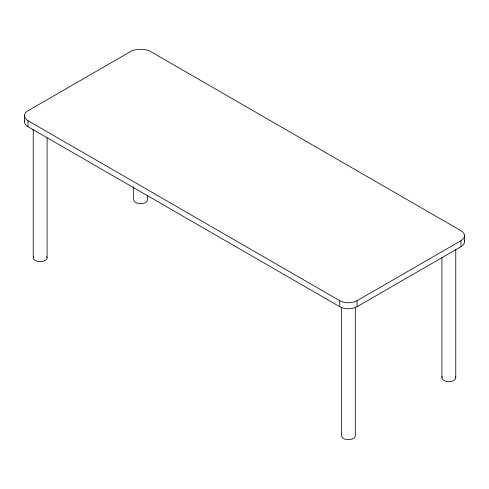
<?xml version="1.0" encoding="UTF-8"?>
<svg xmlns="http://www.w3.org/2000/svg" width="489" height="489" viewBox="0 0 489 489"><rect width="100%" height="100%" fill="white"/><g stroke="black" fill="none" stroke-linecap="round" stroke-linejoin="round"><path stroke-width="0.73" d="M28.038 120.734L339.745 300.692A12.243 7.072 0 0 0 357.062 300.692L460.962 240.704A12.243 7.072 0 0 0 460.962 230.71L149.255 50.746A16.528 9.542 0 0 0 131.938 50.746L28.038 110.734A12.243 7.072 0 0 0 28.038 120.734L28.038 126.73L339.745 306.695A12.243 7.072 0 0 0 357.062 306.695L460.962 246.707A12.243 7.072 0 0 0 464.446 240.784M464.55 235.71L464.55 241.707M460.962 240.704L460.962 246.707M455.766 249.347L455.766 377.679M441.915 257.746L441.915 377.679M357.062 300.692L357.062 306.695M355.332 307.337L355.332 435.668A6.925 3.998 0 0 1 348.4 439.666A6.925 3.998 0 0 1 341.475 435.668L341.475 307.337M339.745 300.692L339.745 306.695M147.525 195.135L147.525 199.72A6.925 3.998 0 0 1 140.6 203.717A6.925 3.998 0 0 1 133.668 199.72L133.668 186.731M47.085 137.776L47.085 257.703M33.234 129.371L33.234 257.703M24.45 115.734L24.45 121.73M455.534 376.646A6.925 3.998 0 0 1 448.841 381.677A6.925 3.998 0 0 1 442.154 376.646M46.846 256.67A6.925 3.998 0 0 1 40.159 261.707A6.925 3.998 0 0 1 33.466 256.67M28.038 126.73A12.243 7.072 0 0 1 24.554 120.807"/></g></svg>
